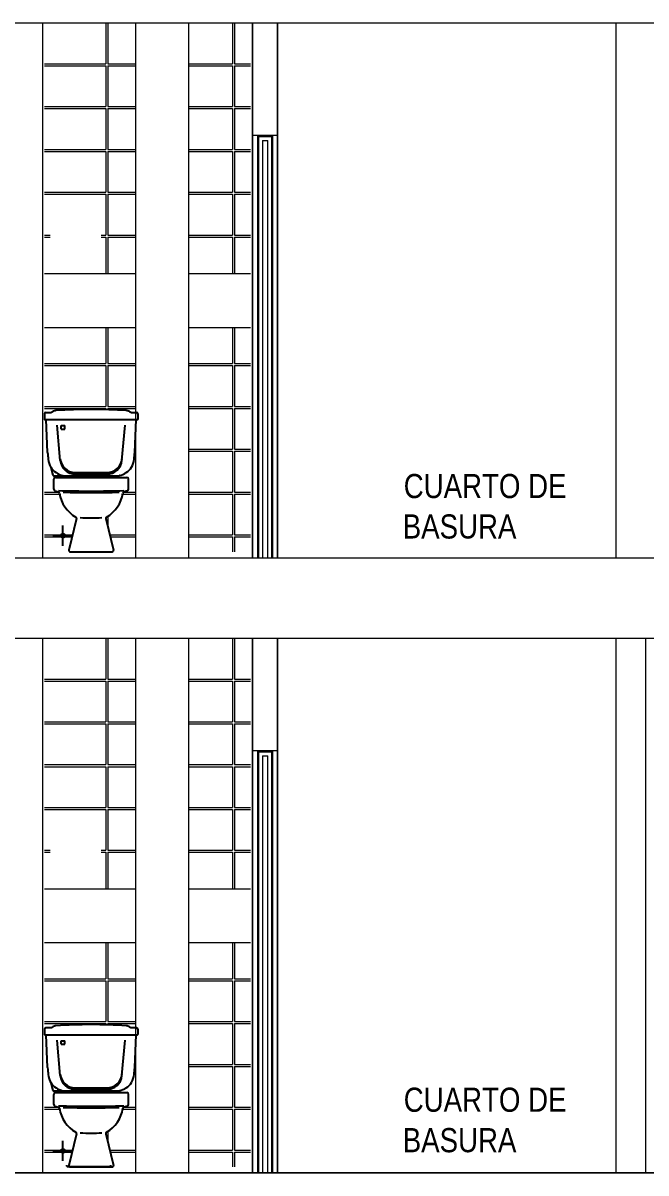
# Model space of a CAD drawing. Extents: x 1270 to 1442, y 932 to 1016.
# Drawn here: x 1410.9 to 1414, y 987.43 to 993.15 of the extents above; entities that cross this region are included whole.
import ezdxf

# ---------------------------------------------------------------- set-up
doc = ezdxf.new("R2010")
doc.units = 0
doc.header["$MEASUREMENT"] = 0
doc.linetypes.add('TRAZO_Y_PUNTO2', pattern=[0.5, 0.25, -0.125, 0, -0.125])
doc.layers.add('arquitecturapasito', color=252, linetype='Continuous', lineweight=5)
for name, color, linetype in [('EJE', 3, 'TRAZO_Y_PUNTO2'), ('ROTURA', 4, 'Continuous'), ('sanitarios', 140, 'Continuous'), ('VIDRIOS', 4, 'Continuous')]:
    doc.layers.add(name, color=color, linetype=linetype)
doc.styles.add('MtXpl_Arial_Narrow', font='')
doc.styles.get('MtXpl_Arial_Narrow').set_extended_font_data('Arial Narrow')

msp = doc.modelspace()

# ---------------------------------------------------------------- linework, layer by layer
at = {"layer": 'arquitecturapasito', "color": 252}
for p, q in [((1407.7539, 993.1523), (1418.9759, 993.1523)), ((1410.9949, 993.1523), (1410.9949, 990.4923)), ((1411.3099, 993.1523), (1411.3099, 992.9493)), ((1411.3199, 993.1523), (1411.3199, 992.9493)), ((1411.4589, 990.4923), (1411.4589, 993.1523)), ((1411.7229, 990.4923), (1411.7229, 993.1523)), ((1411.9399, 993.1523), (1411.9399, 992.9493)), ((1411.9499, 993.1523), (1411.9499, 992.9493)), ((1412.0404, 993.1523), (1412.0404, 990.4923)), ((1412.0405, 990.4923), (1412.0405, 993.1523)), ((1412.1646, 993.1523), (1412.1646, 990.4923)), ((1412.1647, 990.4923), (1412.1647, 993.1523)), ((1413.8465, 993.1523), (1413.8465, 990.4923)), ((1411.0049, 992.9493), (1411.3099, 992.9493)), ((1411.0049, 992.9393), (1411.3099, 992.9393)), ((1411.3099, 992.9393), (1411.3099, 992.7363)), ((1411.3199, 992.9493), (1411.4589, 992.9493)), ((1411.3199, 992.9393), (1411.3199, 992.7363)), ((1411.3199, 992.9393), (1411.4589, 992.9393)), ((1411.7224, 992.9493), (1411.9399, 992.9493)), ((1411.7224, 992.9393), (1411.9399, 992.9393)), ((1411.9399, 992.9393), (1411.9399, 992.7363)), ((1411.9499, 992.9493), (1412.0305, 992.9493)), ((1411.9499, 992.9393), (1411.9499, 992.7363)), ((1411.9499, 992.9393), (1412.0305, 992.9393)), ((1411.0049, 992.7363), (1411.3099, 992.7363)), ((1411.0049, 992.7263), (1411.3099, 992.7263)), ((1411.3099, 992.7263), (1411.3099, 992.5233)), ((1411.3199, 992.7363), (1411.4589, 992.7363)), ((1411.3199, 992.7263), (1411.3199, 992.5233)), ((1411.3199, 992.7263), (1411.4589, 992.7263)), ((1411.7224, 992.7363), (1411.9399, 992.7363)), ((1411.7224, 992.7263), (1411.9399, 992.7263)), ((1411.9399, 992.7263), (1411.9399, 992.5233)), ((1411.9499, 992.7363), (1412.0305, 992.7363)), ((1411.9499, 992.7263), (1411.9499, 992.5233)), ((1411.9499, 992.7263), (1412.0305, 992.7263)), ((1412.1646, 992.5923), (1412.0404, 992.5923)), ((1412.0652, 992.5923), (1412.1416, 992.5923)), ((1412.0652, 992.5923), (1412.0652, 990.4923)), ((1412.1416, 990.4923), (1412.1416, 992.5923)), ((1412.0702, 992.5873), (1412.1366, 992.5873)), ((1412.0702, 992.5873), (1412.0702, 990.4923)), ((1412.0902, 992.5673), (1412.1166, 992.5673)), ((1412.0902, 992.5673), (1412.0902, 990.4923)), ((1412.1166, 990.4923), (1412.1166, 992.5673)), ((1412.1366, 990.4923), (1412.1366, 992.5873)), ((1411.0049, 992.5233), (1411.3099, 992.5233)), ((1411.0049, 992.5133), (1411.3099, 992.5133)), ((1411.3099, 992.5133), (1411.3099, 992.3103)), ((1411.3199, 992.5233), (1411.4589, 992.5233)), ((1411.3199, 992.5133), (1411.3199, 992.3103)), ((1411.3199, 992.5133), (1411.4589, 992.5133)), ((1411.7224, 992.5233), (1411.9399, 992.5233)), ((1411.7224, 992.5133), (1411.9399, 992.5133)), ((1411.9399, 992.5133), (1411.9399, 992.3103)), ((1411.9499, 992.5233), (1412.0305, 992.5233)), ((1411.9499, 992.5133), (1411.9499, 992.3103)), ((1411.9499, 992.5133), (1412.0305, 992.5133)), ((1411.0049, 992.3103), (1411.3099, 992.3103)), ((1411.3199, 992.3103), (1411.4589, 992.3103)), ((1411.7224, 992.3103), (1411.9399, 992.3103)), ((1411.9499, 992.3103), (1412.0305, 992.3103)), ((1411.0049, 992.3003), (1411.3099, 992.3003)), ((1411.3099, 992.3003), (1411.3099, 992.0973)), ((1411.3199, 992.3003), (1411.3199, 992.0973)), ((1411.3199, 992.3003), (1411.4589, 992.3003)), ((1411.7224, 992.3003), (1411.9399, 992.3003)), ((1411.9399, 992.3003), (1411.9399, 992.0973)), ((1411.9499, 992.3003), (1411.9499, 992.0973)), ((1411.9499, 992.3003), (1412.0305, 992.3003)), ((1411.0049, 992.0973), (1411.0332, 992.0973)), ((1411.0049, 992.0873), (1411.0332, 992.0873)), ((1411.2866, 992.0973), (1411.3099, 992.0973)), ((1411.2866, 992.0873), (1411.3099, 992.0873)), ((1411.3099, 992.0873), (1411.3099, 991.9065)), ((1411.3199, 992.0973), (1411.4589, 992.0973)), ((1411.3199, 992.0873), (1411.3199, 991.9065)), ((1411.3199, 992.0873), (1411.4589, 992.0873)), ((1411.7224, 992.0973), (1411.9399, 992.0973)), ((1411.7224, 992.0873), (1411.9399, 992.0873)), ((1411.9399, 992.0873), (1411.9399, 991.9065)), ((1411.9499, 992.0973), (1412.0305, 992.0973)), ((1411.9499, 992.0873), (1411.9499, 991.9065)), ((1411.9499, 992.0873), (1412.0305, 992.0873)), ((1411.0049, 991.9065), (1411.4589, 991.9065)), ((1411.7229, 991.9065), (1412.0305, 991.9065)), ((1411.4589, 991.6367), (1411.0049, 991.6367)), ((1411.3099, 991.6367), (1411.3099, 991.4583)), ((1411.3199, 991.6367), (1411.3199, 991.4583)), ((1412.0305, 991.6367), (1411.7229, 991.6367)), ((1411.9399, 991.6367), (1411.9399, 991.4583)), ((1411.9499, 991.6367), (1411.9499, 991.4583)), ((1411.0049, 991.4583), (1411.3099, 991.4583)), ((1411.0049, 991.4483), (1411.3099, 991.4483)), ((1411.3099, 991.4483), (1411.3099, 991.2453)), ((1411.3199, 991.4583), (1411.4589, 991.4583)), ((1411.3199, 991.4483), (1411.3199, 991.2453)), ((1411.3199, 991.4483), (1411.4589, 991.4483)), ((1411.7224, 991.4583), (1411.9399, 991.4583)), ((1411.7224, 991.4483), (1411.9399, 991.4483)), ((1411.9399, 991.4483), (1411.9399, 991.2453)), ((1411.9499, 991.4583), (1412.0305, 991.4583)), ((1411.9499, 991.4483), (1411.9499, 991.2453)), ((1411.9499, 991.4483), (1412.0305, 991.4483)), ((1411.0049, 991.2453), (1411.3099, 991.2453)), ((1411.0049, 991.2353), (1411.3099, 991.2353)), ((1411.3099, 991.2353), (1411.3099, 991.2292)), ((1411.3199, 991.2453), (1411.4589, 991.2453)), ((1411.3199, 991.2353), (1411.3199, 991.2289)), ((1411.3199, 991.2353), (1411.4589, 991.2353)), ((1411.7224, 991.2453), (1411.9399, 991.2453)), ((1411.7224, 991.2353), (1411.9399, 991.2353)), ((1411.9399, 991.2353), (1411.9399, 991.0323)), ((1411.9499, 991.2453), (1412.0305, 991.2453)), ((1411.9499, 991.2353), (1411.9499, 991.0323)), ((1411.9499, 991.2353), (1412.0305, 991.2353)), ((1411.7224, 991.0323), (1411.9399, 991.0323)), ((1411.7224, 991.0223), (1411.9399, 991.0223)), ((1411.9399, 991.0223), (1411.9399, 990.8193)), ((1411.9499, 991.0323), (1412.0305, 991.0323)), ((1411.9499, 991.0223), (1411.9499, 990.8193)), ((1411.9499, 991.0223), (1412.0305, 991.0223)), ((1411.0049, 990.8193), (1411.0762, 990.8193)), ((1411.3986, 990.8193), (1411.4589, 990.8193)), ((1411.7224, 990.8193), (1411.9399, 990.8193)), ((1411.9499, 990.8193), (1412.0305, 990.8193)), ((1411.0049, 990.8093), (1411.0805, 990.8093)), ((1411.3943, 990.8093), (1411.4589, 990.8093)), ((1411.7224, 990.8093), (1411.9399, 990.8093)), ((1411.9399, 990.8093), (1411.9399, 990.6063)), ((1411.9499, 990.8093), (1411.9499, 990.6063)), ((1411.9499, 990.8093), (1412.0305, 990.8093)), ((1411.3199, 990.6983), (1411.3199, 990.6482)), ((1411.0049, 990.6063), (1411.0882, 990.6063)), ((1411.0049, 990.5963), (1411.0894, 990.5963)), ((1411.1054, 990.5963), (1411.1425, 990.5963)), ((1411.1066, 990.6063), (1411.1449, 990.6063)), ((1411.3299, 990.6063), (1411.4589, 990.6063)), ((1411.3323, 990.5963), (1411.4589, 990.5963)), ((1411.7224, 990.6063), (1411.9399, 990.6063)), ((1411.7224, 990.5963), (1411.9399, 990.5963)), ((1411.9399, 990.5963), (1411.9399, 990.5223)), ((1411.9499, 990.6063), (1412.0305, 990.6063)), ((1411.9499, 990.5963), (1411.9499, 990.5223)), ((1411.9499, 990.5963), (1412.0305, 990.5963)), ((1407.7539, 990.4923), (1418.9759, 990.4923)), ((1410.4581, 990.4923), (1418.9215, 990.4923)), ((1412.0652, 990.4923), (1412.1416, 990.4923)), ((1407.7539, 990.0923), (1418.9759, 990.0923)), ((1410.9949, 990.0923), (1410.9949, 987.4323)), ((1411.3099, 990.0923), (1411.3099, 989.8893)), ((1411.3199, 990.0923), (1411.3199, 989.8893)), ((1411.4589, 987.4323), (1411.4589, 990.0923)), ((1411.7229, 987.4323), (1411.7229, 990.0923)), ((1411.9399, 990.0923), (1411.9399, 989.8893)), ((1411.9499, 990.0923), (1411.9499, 989.8893)), ((1412.0404, 990.0923), (1412.0404, 987.4323)), ((1412.0405, 987.4323), (1412.0405, 990.0923)), ((1412.1646, 990.0923), (1412.1646, 987.4323)), ((1412.1647, 987.4323), (1412.1647, 990.0923)), ((1413.8465, 990.0923), (1413.8465, 987.4323)), ((1413.9966, 987.4323), (1413.9966, 990.0923)), ((1411.0049, 989.8893), (1411.3099, 989.8893)), ((1411.0049, 989.8793), (1411.3099, 989.8793)), ((1411.3099, 989.8793), (1411.3099, 989.6763)), ((1411.3199, 989.8893), (1411.4589, 989.8893)), ((1411.3199, 989.8793), (1411.3199, 989.6763)), ((1411.3199, 989.8793), (1411.4589, 989.8793)), ((1411.7224, 989.8893), (1411.9399, 989.8893)), ((1411.7224, 989.8793), (1411.9399, 989.8793)), ((1411.9399, 989.8793), (1411.9399, 989.6763)), ((1411.9499, 989.8893), (1412.0305, 989.8893)), ((1411.9499, 989.8793), (1411.9499, 989.6763)), ((1411.9499, 989.8793), (1412.0305, 989.8793)), ((1411.0049, 989.6763), (1411.3099, 989.6763)), ((1411.3199, 989.6763), (1411.4589, 989.6763)), ((1411.7224, 989.6763), (1411.9399, 989.6763)), ((1411.9499, 989.6763), (1412.0305, 989.6763)), ((1411.0049, 989.6663), (1411.3099, 989.6663)), ((1411.3099, 989.6663), (1411.3099, 989.4633)), ((1411.3199, 989.6663), (1411.3199, 989.4633)), ((1411.3199, 989.6663), (1411.4589, 989.6663)), ((1411.7224, 989.6663), (1411.9399, 989.6663)), ((1411.9399, 989.6663), (1411.9399, 989.4633)), ((1411.9499, 989.6663), (1411.9499, 989.4633)), ((1411.9499, 989.6663), (1412.0305, 989.6663)), ((1412.1646, 989.5323), (1412.0404, 989.5323)), ((1412.0652, 989.5323), (1412.1416, 989.5323)), ((1412.0652, 989.5323), (1412.0652, 987.4323)), ((1412.0702, 989.5273), (1412.1366, 989.5273)), ((1412.0702, 989.5273), (1412.0702, 987.4323)), ((1412.0902, 989.5073), (1412.1166, 989.5073)), ((1412.0902, 989.5073), (1412.0902, 987.4323)), ((1412.1166, 987.4323), (1412.1166, 989.5073)), ((1412.1366, 987.4323), (1412.1366, 989.5273)), ((1412.1416, 987.4323), (1412.1416, 989.5323)), ((1411.0049, 989.4633), (1411.3099, 989.4633)), ((1411.0049, 989.4533), (1411.3099, 989.4533)), ((1411.3099, 989.4533), (1411.3099, 989.2503)), ((1411.3199, 989.4633), (1411.4589, 989.4633)), ((1411.3199, 989.4533), (1411.3199, 989.2503)), ((1411.3199, 989.4533), (1411.4589, 989.4533)), ((1411.7224, 989.4633), (1411.9399, 989.4633)), ((1411.7224, 989.4533), (1411.9399, 989.4533)), ((1411.9399, 989.4533), (1411.9399, 989.2503)), ((1411.9499, 989.4633), (1412.0305, 989.4633)), ((1411.9499, 989.4533), (1411.9499, 989.2503)), ((1411.9499, 989.4533), (1412.0305, 989.4533)), ((1411.0049, 989.2503), (1411.3099, 989.2503)), ((1411.0049, 989.2403), (1411.3099, 989.2403)), ((1411.3099, 989.2403), (1411.3099, 989.0373)), ((1411.3199, 989.2503), (1411.4589, 989.2503)), ((1411.3199, 989.2403), (1411.3199, 989.0373)), ((1411.3199, 989.2403), (1411.4589, 989.2403)), ((1411.7224, 989.2503), (1411.9399, 989.2503)), ((1411.7224, 989.2403), (1411.9399, 989.2403)), ((1411.9399, 989.2403), (1411.9399, 989.0373)), ((1411.9499, 989.2503), (1412.0305, 989.2503)), ((1411.9499, 989.2403), (1411.9499, 989.0373)), ((1411.9499, 989.2403), (1412.0305, 989.2403)), ((1411.0049, 989.0373), (1411.0332, 989.0373)), ((1411.0049, 989.0273), (1411.0332, 989.0273)), ((1411.2866, 989.0373), (1411.3099, 989.0373)), ((1411.2866, 989.0273), (1411.3099, 989.0273)), ((1411.3099, 989.0273), (1411.3099, 988.8465)), ((1411.3199, 989.0373), (1411.4589, 989.0373)), ((1411.3199, 989.0273), (1411.3199, 988.8465)), ((1411.3199, 989.0273), (1411.4589, 989.0273)), ((1411.7224, 989.0373), (1411.9399, 989.0373)), ((1411.7224, 989.0273), (1411.9399, 989.0273)), ((1411.9399, 989.0273), (1411.9399, 988.8465)), ((1411.9499, 989.0373), (1412.0305, 989.0373)), ((1411.9499, 989.0273), (1411.9499, 988.8465)), ((1411.9499, 989.0273), (1412.0305, 989.0273)), ((1411.0049, 988.8465), (1411.4589, 988.8465)), ((1411.7229, 988.8465), (1412.0305, 988.8465)), ((1411.4589, 988.5767), (1411.0049, 988.5767)), ((1411.3099, 988.5767), (1411.3099, 988.3983)), ((1411.3199, 988.5767), (1411.3199, 988.3983)), ((1412.0305, 988.5767), (1411.7229, 988.5767)), ((1411.9399, 988.5767), (1411.9399, 988.3983)), ((1411.9499, 988.5767), (1411.9499, 988.3983)), ((1411.0049, 988.3983), (1411.3099, 988.3983)), ((1411.0049, 988.3883), (1411.3099, 988.3883)), ((1411.3099, 988.3883), (1411.3099, 988.1853)), ((1411.3199, 988.3983), (1411.4589, 988.3983)), ((1411.3199, 988.3883), (1411.3199, 988.1853)), ((1411.3199, 988.3883), (1411.4589, 988.3883)), ((1411.7224, 988.3983), (1411.9399, 988.3983)), ((1411.7224, 988.3883), (1411.9399, 988.3883)), ((1411.9399, 988.3883), (1411.9399, 988.1853)), ((1411.9499, 988.3983), (1412.0305, 988.3983)), ((1411.9499, 988.3883), (1411.9499, 988.1853)), ((1411.9499, 988.3883), (1412.0305, 988.3883)), ((1411.0049, 988.1853), (1411.3099, 988.1853)), ((1411.0049, 988.1753), (1411.3099, 988.1753)), ((1411.3099, 988.1753), (1411.3099, 988.1692)), ((1411.3199, 988.1853), (1411.4589, 988.1853)), ((1411.3199, 988.1753), (1411.3199, 988.1689)), ((1411.3199, 988.1753), (1411.4589, 988.1753)), ((1411.7224, 988.1853), (1411.9399, 988.1853)), ((1411.7224, 988.1753), (1411.9399, 988.1753)), ((1411.9399, 988.1753), (1411.9399, 987.9723)), ((1411.9499, 988.1853), (1412.0305, 988.1853)), ((1411.9499, 988.1753), (1411.9499, 987.9723)), ((1411.9499, 988.1753), (1412.0305, 988.1753)), ((1411.7224, 987.9723), (1411.9399, 987.9723)), ((1411.7224, 987.9623), (1411.9399, 987.9623)), ((1411.9399, 987.9623), (1411.9399, 987.7593)), ((1411.9499, 987.9723), (1412.0305, 987.9723)), ((1411.9499, 987.9623), (1411.9499, 987.7593)), ((1411.9499, 987.9623), (1412.0305, 987.9623)), ((1411.0049, 987.7593), (1411.0762, 987.7593)), ((1411.0049, 987.7493), (1411.0805, 987.7493)), ((1411.3943, 987.7493), (1411.4589, 987.7493)), ((1411.3986, 987.7593), (1411.4589, 987.7593)), ((1411.7224, 987.7593), (1411.9399, 987.7593)), ((1411.7224, 987.7493), (1411.9399, 987.7493)), ((1411.9399, 987.7493), (1411.9399, 987.5463)), ((1411.9499, 987.7593), (1412.0305, 987.7593)), ((1411.9499, 987.7493), (1411.9499, 987.5463)), ((1411.9499, 987.7493), (1412.0305, 987.7493)), ((1411.3199, 987.6383), (1411.3199, 987.5882)), ((1411.0049, 987.5463), (1411.0882, 987.5463)), ((1411.0049, 987.5363), (1411.0894, 987.5363)), ((1411.1054, 987.5363), (1411.1425, 987.5363)), ((1411.1066, 987.5463), (1411.1449, 987.5463)), ((1411.3299, 987.5463), (1411.4589, 987.5463)), ((1411.3323, 987.5363), (1411.4589, 987.5363)), ((1411.7224, 987.5463), (1411.9399, 987.5463)), ((1411.7224, 987.5363), (1411.9399, 987.5363)), ((1411.9399, 987.5363), (1411.9399, 987.4623)), ((1411.9499, 987.5463), (1412.0305, 987.5463)), ((1411.9499, 987.5363), (1411.9499, 987.4623)), ((1411.9499, 987.5363), (1412.0305, 987.5363)), ((1407.7419, 987.434), (1418.9639, 987.434)), ((1407.7539, 987.4323), (1418.9759, 987.4323)), ((1410.4461, 987.434), (1418.9096, 987.434)), ((1410.4581, 987.4323), (1418.9215, 987.4323)), ((1412.0532, 987.434), (1412.1296, 987.434)), ((1412.0652, 987.4323), (1412.1416, 987.4323))]:
    msp.add_line(p, q, dxfattribs=at)
at = {"layer": 'EJE', "ltscale": 0.5}
for p, q in [((1411.0974, 990.5523), (1411.0974, 990.6523)), ((1411.0474, 990.6023), (1411.1474, 990.6023)), ((1411.0974, 987.4923), (1411.0974, 987.5923)), ((1411.0474, 987.5423), (1411.1474, 987.5423))]:
    msp.add_line(p, q, dxfattribs=at)
at = {"layer": 'ROTURA'}
for p, q in [((1411.0841, 990.9766), (1411.0684, 991.1523)), ((1411.3907, 990.9766), (1411.4064, 991.1523)), ((1411.0841, 987.9166), (1411.0684, 988.0923)), ((1411.3907, 987.9166), (1411.4064, 988.0923))]:
    msp.add_line(p, q, dxfattribs=at)
at = {"layer": 'sanitarios'}
for p, q in [((1411.0049, 991.2083), (1411.0049, 991.1823)), ((1411.0069, 991.1803), (1411.4679, 991.1803)), ((1411.0119, 991.2153), (1411.0327, 991.2153)), ((1411.0204, 991.0163), (1411.0135, 991.1803)), ((1411.4422, 991.2153), (1411.4629, 991.2153)), ((1411.4544, 991.0163), (1411.4613, 991.1803)), ((1411.4699, 991.2083), (1411.4699, 991.1823)), ((1411.0884, 991.1503), (1411.1064, 991.1503)), ((1411.0884, 991.1323), (1411.0884, 991.1503)), ((1411.0884, 991.1323), (1411.1064, 991.1323)), ((1411.1064, 991.1323), (1411.1064, 991.1503)), ((1411.0376, 990.9408), (1411.0467, 990.9033)), ((1411.0506, 990.9003), (1411.3761, 990.9003)), ((1411.0514, 990.8331), (1411.0514, 990.8833)), ((1411.0604, 990.8923), (1411.4144, 990.8923)), ((1411.1581, 990.9163), (1411.3167, 990.9163)), ((1411.1588, 990.9083), (1411.316, 990.9083)), ((1411.4234, 990.8331), (1411.4234, 990.8833)), ((1411.057, 990.8255), (1411.0749, 990.8198)), ((1411.4178, 990.8255), (1411.3999, 990.8198)), ((1411.1642, 990.6871), (1411.1267, 990.5296)), ((1411.3106, 990.6871), (1411.3481, 990.5296)), ((1411.0049, 988.1483), (1411.0049, 988.1223)), ((1411.0119, 988.1553), (1411.0327, 988.1553)), ((1411.4422, 988.1553), (1411.4629, 988.1553)), ((1411.4699, 988.1483), (1411.4699, 988.1223)), ((1411.0069, 988.1203), (1411.4679, 988.1203)), ((1411.0204, 987.9563), (1411.0135, 988.1203)), ((1411.0884, 988.0903), (1411.1064, 988.0903)), ((1411.0884, 988.0723), (1411.0884, 988.0903)), ((1411.1064, 988.0723), (1411.1064, 988.0903)), ((1411.4544, 987.9563), (1411.4613, 988.1203)), ((1411.0884, 988.0723), (1411.1064, 988.0723)), ((1411.0376, 987.8808), (1411.0467, 987.8433)), ((1411.1581, 987.8563), (1411.3167, 987.8563)), ((1411.1588, 987.8483), (1411.316, 987.8483)), ((1411.0506, 987.8403), (1411.3761, 987.8403)), ((1411.0514, 987.7731), (1411.0514, 987.8233)), ((1411.0604, 987.8323), (1411.4144, 987.8323)), ((1411.4234, 987.7731), (1411.4234, 987.8233)), ((1411.057, 987.7655), (1411.0749, 987.7598)), ((1411.4178, 987.7655), (1411.3999, 987.7598)), ((1411.1642, 987.6271), (1411.1267, 987.4696)), ((1411.3106, 987.6271), (1411.3481, 987.4696))]:
    msp.add_line(p, q, dxfattribs=at)
for centre in [(1411.0974, 990.6023), (1411.0974, 987.5423)]:
    msp.add_circle(centre, 0.01, dxfattribs=at)
for centre, radius, start, end in [((1411.0325, 991.2421), 0.0268, 269.7289, 303.6696), ((1411.0623, 991.1974), 0.0268, 89.7289, 123.6696), ((1411.2374, 988.6752), 2.5551, 86.0727, 93.9273), ((1411.4125, 991.1974), 0.0268, 56.3304, 90.2711), ((1411.4423, 991.2421), 0.0268, 236.3304, 270.2711), ((1411.0119, 991.2083), 0.007, 90, 180), ((1411.0069, 991.1823), 0.002, 180, 270), ((1411.4629, 991.2083), 0.007, 0, 90), ((1411.4679, 991.1823), 0.002, 270, 0), ((1414.4579, 991.3529), 3.4539, 185.5939, 186.1609), ((1408.017, 991.3529), 3.4539, 353.8391, 354.4061), ((1411.1176, 990.9906), 0.0941, 185.0863, 211.1692), ((1411.1166, 990.9943), 0.0952, 213.1634, 257.9617), ((1411.0337, 990.9398), 0.004, 13.6293, 31.1692), ((1411.1581, 990.9913), 0.075, 185.1022, 270), ((1411.1588, 990.9833), 0.075, 185.1022, 270), ((1411.316, 990.9833), 0.075, 270, 354.8978), ((1411.3167, 990.9913), 0.075, 270, 354.8978), ((1411.3582, 990.9943), 0.0952, 282.0383, 326.8366), ((1411.3572, 990.9906), 0.0941, 329.078, 354.9137), ((1411.0506, 990.9043), 0.004, 193.6293, 270), ((1411.0604, 990.8833), 0.009, 90, 180), ((1411.0966, 990.9004), 0.000829, 40.6842, 77.9617), ((1411.0987, 990.9023), 0.002, 220.6842, 270), ((1411.3761, 990.9023), 0.002, 270, 319.3158), ((1411.3782, 990.9004), 0.000829, 102.0383, 139.3158), ((1411.4144, 990.8833), 0.009, 0, 90), ((1411.0594, 990.8331), 0.008, 180, 252.3707), ((1411.2374, 996.5918), 5.7675, 268.38469, 271.61531), ((1411.0728, 990.8131), 0.007, 8.1483, 72.3707), ((1411.402, 990.8131), 0.007, 107.6293, 171.8517), ((1411.4154, 990.8331), 0.008, 287.6293, 0), ((1411.2424, 990.8374), 0.1643, 188.1483, 240.2459), ((1411.2374, 996.5838), 5.7675, 268.61379, 271.38621), ((1411.2325, 990.8374), 0.1643, 299.7541, 351.8517), ((1411.1574, 990.6887), 0.007, 346.5999, 60.2459), ((1411.2374, 991.4207), 0.7305, 265.7591, 274.2409), ((1411.3175, 990.6887), 0.007, 119.7541, 193.4001), ((1411.1325, 990.5283), 0.006, 166.5999, 270), ((1411.3423, 990.5283), 0.006, 270, 13.4001), ((1411.0119, 988.1483), 0.007, 90, 180), ((1411.0325, 988.1821), 0.0268, 269.7289, 303.6696), ((1411.0623, 988.1374), 0.0268, 89.7289, 123.6696), ((1411.2374, 985.6152), 2.5551, 86.0727, 93.9273), ((1411.4125, 988.1374), 0.0268, 56.3304, 90.2711), ((1411.4423, 988.1821), 0.0268, 236.3304, 270.2711), ((1411.4629, 988.1483), 0.007, 0, 90), ((1411.0069, 988.1223), 0.002, 180, 270), ((1411.4679, 988.1223), 0.002, 270, 0), ((1414.4579, 988.2929), 3.4539, 185.5939, 186.1609), ((1411.1176, 987.9306), 0.0941, 185.0863, 211.1692), ((1411.1581, 987.9313), 0.075, 185.1022, 270), ((1411.1588, 987.9233), 0.075, 185.1022, 270), ((1411.316, 987.9233), 0.075, 270, 354.8978), ((1411.3167, 987.9313), 0.075, 270, 354.8978), ((1411.3572, 987.9306), 0.0941, 329.078, 354.9137), ((1408.017, 988.2929), 3.4539, 353.8391, 354.4061), ((1411.1166, 987.9343), 0.0952, 213.1634, 257.9617), ((1411.0337, 987.8798), 0.004, 13.6293, 31.1692), ((1411.3582, 987.9343), 0.0952, 282.0383, 326.8366), ((1411.0506, 987.8443), 0.004, 193.6293, 270), ((1411.0604, 987.8233), 0.009, 90, 180), ((1411.0966, 987.8404), 0.000829, 40.6842, 77.9617), ((1411.0987, 987.8423), 0.002, 220.6842, 270), ((1411.3761, 987.8423), 0.002, 270, 319.3158), ((1411.3782, 987.8404), 0.000829, 102.0383, 139.3158), ((1411.4144, 987.8233), 0.009, 0, 90), ((1411.0594, 987.7731), 0.008, 180, 252.3707), ((1411.2374, 993.5318), 5.7675, 268.38469, 271.61531), ((1411.0728, 987.7531), 0.007, 8.1483, 72.3707), ((1411.2424, 987.7774), 0.1643, 188.1483, 240.2459), ((1411.2374, 993.5238), 5.7675, 268.61379, 271.38621), ((1411.2325, 987.7774), 0.1643, 299.7541, 351.8517), ((1411.402, 987.7531), 0.007, 107.6293, 171.8517), ((1411.4154, 987.7731), 0.008, 287.6293, 0), ((1411.1574, 987.6287), 0.007, 346.5999, 60.2459), ((1411.2374, 988.3607), 0.7305, 265.7591, 274.2409), ((1411.3175, 987.6287), 0.007, 119.7541, 193.4001), ((1411.1205, 987.47), 0.006, 166.5999, 270), ((1411.1325, 987.4683), 0.006, 166.5999, 270), ((1411.3303, 987.47), 0.006, 270, 13.4001), ((1411.3423, 987.4683), 0.006, 270, 13.4001)]:
    msp.add_arc(centre, radius, start, end, dxfattribs=at)
at = {"layer": 'VIDRIOS'}
for p, q in [((1411.1325, 990.5223), (1411.3423, 990.5223)), ((1411.1205, 987.464), (1411.3303, 987.464)), ((1411.1325, 987.4623), (1411.3423, 987.4623))]:
    msp.add_line(p, q, dxfattribs=at)

# ---------------------------------------------------------------- texts
at = {"layer": 'arquitecturapasito', "color": 252, "style": 'MtXpl_Arial_Narrow'}
for s, p in [('CUARTO DE', (1412.7919, 990.7892)), ('BASURA', (1412.787, 990.5881)), ('CUARTO DE', (1412.7919, 987.7367)), ('BASURA', (1412.787, 987.5356))]:
    msp.add_text(s, height=0.12, dxfattribs=at).set_placement(p)

doc.saveas('drawing.dxf')
